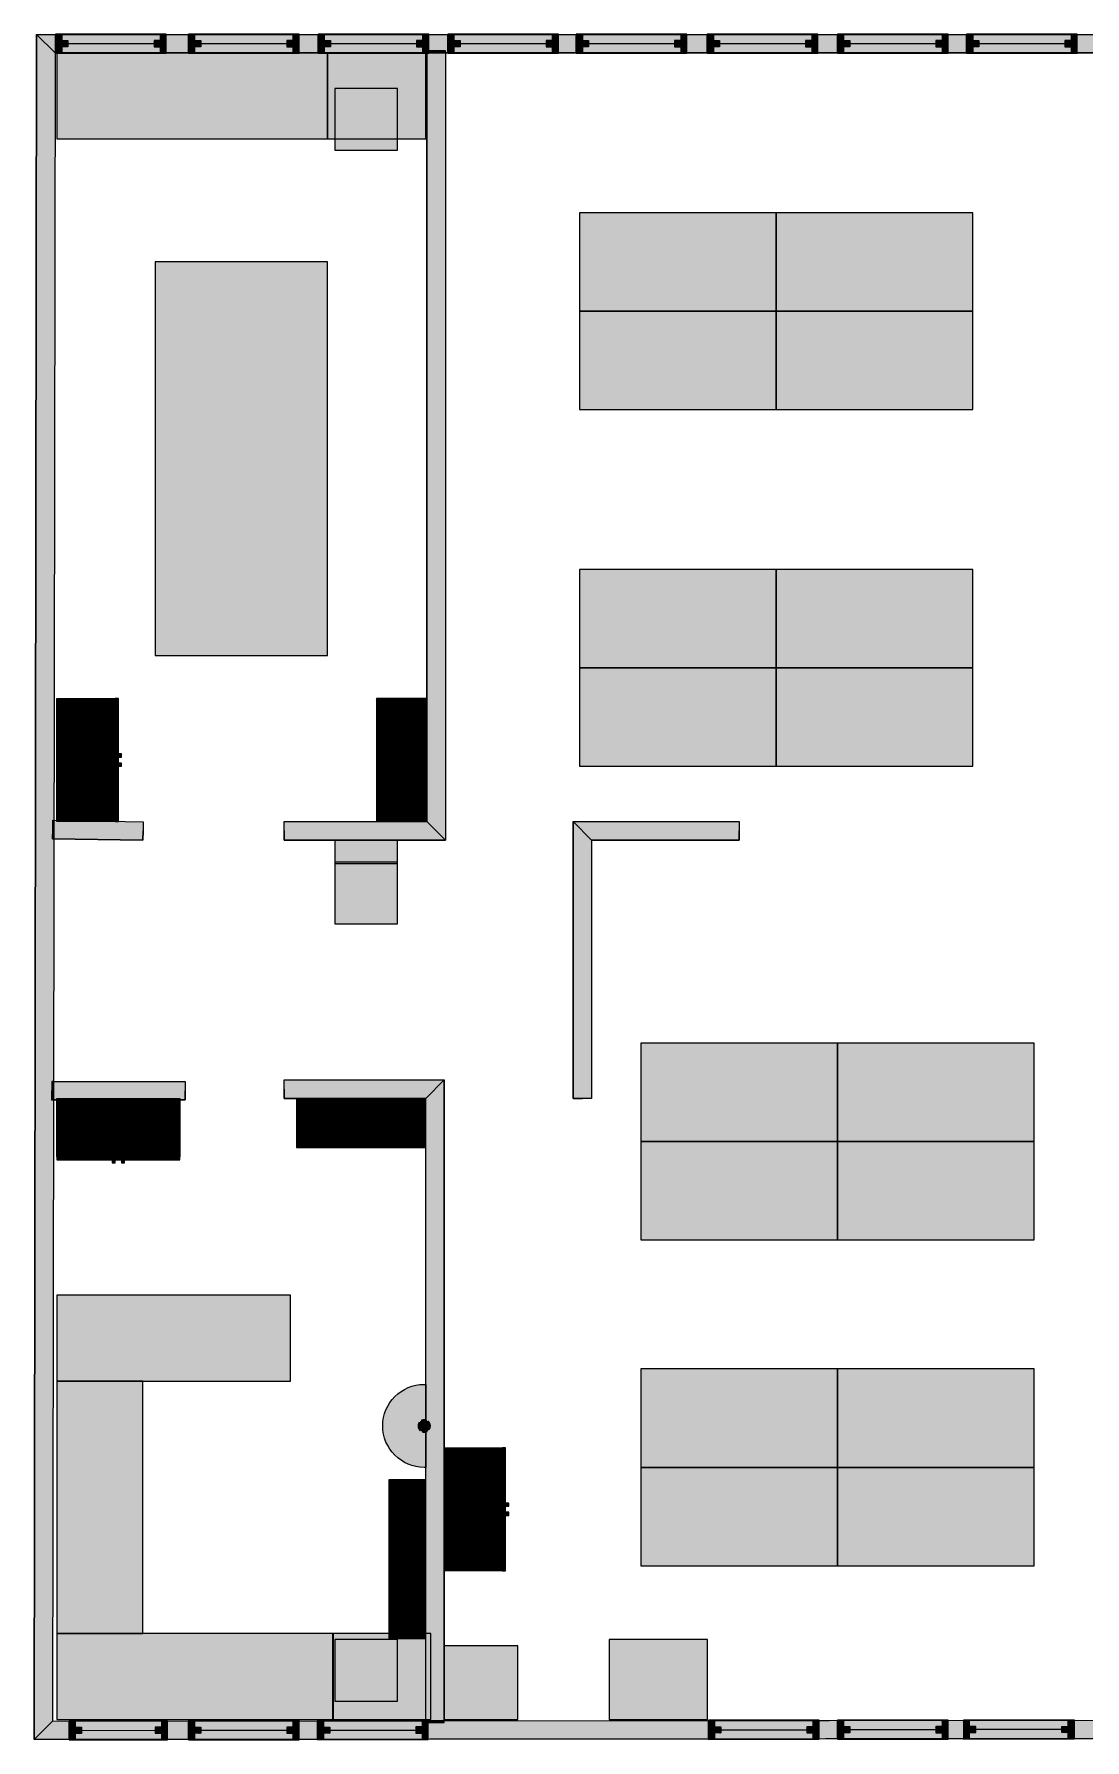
# Model space of a CAD drawing. Extents: x 212 to 16309, y 433 to 14300.
# Drawn here: x 212 to 8759, y 433 to 14300 of the extents above; entities that cross this region are included whole.
import ezdxf

# ---------------------------------------------------------------- set-up
doc = ezdxf.new("R2010")
doc.units = 0
doc.header["$LTSCALE"] = 167.551551
doc.header["$MEASUREMENT"] = 0
doc.linetypes.add('DASHED2', pattern=[0.375, 0.25, -0.125])
for name, color, linetype in [('MOUNTABLE', 7, 'CONTINUOUS'), ('OBSTACLE', 7, 'CONTINUOUS'), ('OCCUPIED', 7, 'CONTINUOUS'), ('WALL', 7, 'CONTINUOUS')]:
    doc.layers.add(name, color=color, linetype=linetype)
pattern_1 = [(45, (0, 0), (-2.2352, 2.2352), [])]

msp = doc.modelspace()

# ---------------------------------------------------------------- hatches: boundary and pattern name
at = {"layer": 'MOUNTABLE'}
for points in [[(3167, 13857), (2657, 13857), (2657, 13357), (3167, 13357)], [(4597, 7898), (5947, 7898), (5947, 7823), (5947, 7748), (4747, 7748)], [(4747, 7748), (4747, 5648), (4672, 5648), (4597, 5648), (4597, 7898)], [(3167, 7567), (2657, 7567), (2657, 7067), (3167, 7067)], [(3167, 1248), (2657, 1248), (2657, 748), (3167, 748)]]:
    msp.add_hatch(color=251, dxfattribs=at).paths.add_polyline_path(points)
at = {"layer": 'OBSTACLE'}
h = msp.add_hatch(dxfattribs=at)
h.set_pattern_fill('ANSI31', scale=25.4, style=0)
h.set_pattern_definition(pattern_1)
h.paths.add_polyline_path([(387, 14148), (387, 14298), (437, 14298), (437, 14248), (437, 14198), (437, 14148)], flags=0)
h.paths.add_polyline_path([(1287, 14148), (1287, 14298), (1237, 14298), (1237, 14248), (1237, 14198), (1237, 14148)], flags=0)
h = msp.add_hatch(dxfattribs=at)
h.set_pattern_fill('ANSI31', scale=25.4, style=0)
h.set_pattern_definition(pattern_1)
h.paths.add_polyline_path([(1467, 14148), (1467, 14298), (1517, 14298), (1517, 14248), (1517, 14198), (1517, 14148)], flags=0)
h.paths.add_polyline_path([(2367, 14148), (2367, 14298), (2317, 14298), (2317, 14248), (2317, 14198), (2317, 14148)], flags=0)
h = msp.add_hatch(dxfattribs=at)
h.set_pattern_fill('ANSI31', scale=25.4, style=0)
h.set_pattern_definition(pattern_1)
h.paths.add_polyline_path([(2522, 14148), (2522, 14298), (2572, 14298), (2572, 14248), (2572, 14198), (2572, 14148)], flags=0)
h.paths.add_polyline_path([(3422, 14148), (3422, 14298), (3372, 14298), (3372, 14248), (3372, 14198), (3372, 14148)], flags=0)
h = msp.add_hatch(dxfattribs=at)
h.set_pattern_fill('ANSI31', scale=25.4, style=0)
h.set_pattern_definition(pattern_1)
h.paths.add_polyline_path([(3577, 14148), (3577, 14298), (3627, 14298), (3627, 14248), (3627, 14198), (3627, 14148)], flags=0)
h.paths.add_polyline_path([(4477, 14148), (4477, 14298), (4427, 14298), (4427, 14248), (4427, 14198), (4427, 14148)], flags=0)
h = msp.add_hatch(dxfattribs=at)
h.set_pattern_fill('ANSI31', scale=25.4, style=0)
h.set_pattern_definition(pattern_1)
h.paths.add_polyline_path([(4622, 14148), (4622, 14298), (4672, 14298), (4672, 14248), (4672, 14198), (4672, 14148)], flags=0)
h.paths.add_polyline_path([(5522, 14148), (5522, 14298), (5472, 14298), (5472, 14248), (5472, 14198), (5472, 14148)], flags=0)
h = msp.add_hatch(dxfattribs=at)
h.set_pattern_fill('ANSI31', scale=25.4, style=0)
h.set_pattern_definition(pattern_1)
h.paths.add_polyline_path([(5687, 14148), (5687, 14298), (5737, 14298), (5737, 14248), (5737, 14198), (5737, 14148)], flags=0)
h.paths.add_polyline_path([(6587, 14148), (6587, 14298), (6537, 14298), (6537, 14248), (6537, 14198), (6537, 14148)], flags=0)
h = msp.add_hatch(dxfattribs=at)
h.set_pattern_fill('ANSI31', scale=25.4, style=0)
h.set_pattern_definition(pattern_1)
h.paths.add_polyline_path([(6747, 14148), (6747, 14298), (6797, 14298), (6797, 14248), (6797, 14198), (6797, 14148)], flags=0)
h.paths.add_polyline_path([(7647, 14148), (7647, 14298), (7597, 14298), (7597, 14248), (7597, 14198), (7597, 14148)], flags=0)
h = msp.add_hatch(dxfattribs=at)
h.set_pattern_fill('ANSI31', scale=25.4, style=0)
h.set_pattern_definition(pattern_1)
h.paths.add_polyline_path([(7797, 14148), (7797, 14298), (7847, 14298), (7847, 14248), (7847, 14198), (7847, 14148)], flags=0)
h.paths.add_polyline_path([(8697, 14148), (8697, 14298), (8647, 14298), (8647, 14248), (8647, 14198), (8647, 14148)], flags=0)
h = msp.add_hatch(dxfattribs=at)
h.set_pattern_fill('ANSI31', scale=25.4, style=0)
h.set_pattern_definition(pattern_1)
h.paths.add_polyline_path([(437, 14248), (487, 14248), (487, 14198), (437, 14198)], flags=0)
h.paths.add_polyline_path([(1237, 14248), (1187, 14248), (1187, 14198), (1237, 14198)], flags=0)
h = msp.add_hatch(dxfattribs=at)
h.set_pattern_fill('ANSI31', scale=25.4, style=0)
h.set_pattern_definition(pattern_1)
h.paths.add_polyline_path([(1517, 14248), (1567, 14248), (1567, 14198), (1517, 14198)], flags=0)
h.paths.add_polyline_path([(2317, 14248), (2267, 14248), (2267, 14198), (2317, 14198)], flags=0)
h = msp.add_hatch(dxfattribs=at)
h.set_pattern_fill('ANSI31', scale=25.4, style=0)
h.set_pattern_definition(pattern_1)
h.paths.add_polyline_path([(2572, 14248), (2622, 14248), (2622, 14198), (2572, 14198)], flags=0)
h.paths.add_polyline_path([(3372, 14248), (3322, 14248), (3322, 14198), (3372, 14198)], flags=0)
h = msp.add_hatch(dxfattribs=at)
h.set_pattern_fill('ANSI31', scale=25.4, style=0)
h.set_pattern_definition(pattern_1)
h.paths.add_polyline_path([(3627, 14248), (3677, 14248), (3677, 14198), (3627, 14198)], flags=0)
h.paths.add_polyline_path([(4427, 14248), (4377, 14248), (4377, 14198), (4427, 14198)], flags=0)
h = msp.add_hatch(dxfattribs=at)
h.set_pattern_fill('ANSI31', scale=25.4, style=0)
h.set_pattern_definition(pattern_1)
h.paths.add_polyline_path([(4672, 14248), (4722, 14248), (4722, 14198), (4672, 14198)], flags=0)
h.paths.add_polyline_path([(5472, 14248), (5422, 14248), (5422, 14198), (5472, 14198)], flags=0)
h = msp.add_hatch(dxfattribs=at)
h.set_pattern_fill('ANSI31', scale=25.4, style=0)
h.set_pattern_definition(pattern_1)
h.paths.add_polyline_path([(5737, 14248), (5787, 14248), (5787, 14198), (5737, 14198)], flags=0)
h.paths.add_polyline_path([(6537, 14248), (6487, 14248), (6487, 14198), (6537, 14198)], flags=0)
h = msp.add_hatch(dxfattribs=at)
h.set_pattern_fill('ANSI31', scale=25.4, style=0)
h.set_pattern_definition(pattern_1)
h.paths.add_polyline_path([(6797, 14248), (6847, 14248), (6847, 14198), (6797, 14198)], flags=0)
h.paths.add_polyline_path([(7597, 14248), (7547, 14248), (7547, 14198), (7597, 14198)], flags=0)
h = msp.add_hatch(dxfattribs=at)
h.set_pattern_fill('ANSI31', scale=25.4, style=0)
h.set_pattern_definition(pattern_1)
h.paths.add_polyline_path([(7847, 14248), (7897, 14248), (7897, 14198), (7847, 14198)], flags=0)
h.paths.add_polyline_path([(8647, 14248), (8597, 14248), (8597, 14198), (8647, 14198)], flags=0)
h = msp.add_hatch(dxfattribs=at)
h.set_pattern_fill('ANSI31', scale=25.4, style=0)
h.set_pattern_definition(pattern_1)
h.paths.add_polyline_path([(397, 7898), (397, 8898), (872, 8898), (872, 7898)], flags=0)
h.paths.add_polyline_path([(872, 7898), (897, 7898), (897, 8898), (872, 8898)], flags=0)
h = msp.add_hatch(dxfattribs=at)
h.set_pattern_fill('ANSI31', scale=25.4, style=0)
h.set_pattern_definition(pattern_1)
h.paths.add_polyline_path([(3397, 8898), (2997, 8898), (2997, 7898), (3397, 7898)], flags=0)
h = msp.add_hatch(dxfattribs=at)
h.set_pattern_fill('ANSI31', scale=25.4, style=0)
h.set_pattern_definition(pattern_1)
h.paths.add_polyline_path([(897, 8348), (922, 8348), (922, 8373), (897, 8373)], flags=0)
h.paths.add_polyline_path([(897, 8423), (922, 8423), (922, 8448), (897, 8448)], flags=0)
h = msp.add_hatch(dxfattribs=at)
h.set_pattern_fill('ANSI31', scale=25.4, style=0)
h.set_pattern_definition(pattern_1)
h.paths.add_polyline_path([(397, 5648), (1397, 5648), (1397, 5173), (397, 5173)], flags=0)
h.paths.add_polyline_path([(397, 5173), (397, 5148), (1397, 5148), (1397, 5173)], flags=0)
h = msp.add_hatch(dxfattribs=at)
h.set_pattern_fill('ANSI31', scale=25.4, style=0)
h.set_pattern_definition(pattern_1)
h.paths.add_polyline_path([(2347, 5648), (2347, 5248), (3397, 5248), (3397, 5648)], flags=0)
h = msp.add_hatch(dxfattribs=at)
h.set_pattern_fill('ANSI31', scale=25.4, style=0)
h.set_pattern_definition(pattern_1)
h.paths.add_polyline_path([(847, 5148), (847, 5123), (872, 5123), (872, 5148)], flags=0)
h.paths.add_polyline_path([(922, 5148), (922, 5123), (947, 5123), (947, 5148)], flags=0)
h = msp.add_hatch(dxfattribs=at)
h.set_pattern_fill('ANSI31', scale=25.4, style=0)
h.set_pattern_definition(pattern_1)
h.paths.add_polyline_path([(3547, 1808), (3547, 2808), (4022, 2808), (4022, 1808)], flags=0)
h.paths.add_polyline_path([(4022, 1808), (4047, 1808), (4047, 2808), (4022, 2808)], flags=0)
h = msp.add_hatch(dxfattribs=at)
h.set_pattern_fill('ANSI31', scale=25.4, style=0)
h.set_pattern_definition(pattern_1)
h.paths.add_polyline_path([(3397, 2548), (3097, 2548), (3097, 1256), (3397, 1256)], flags=0)
h = msp.add_hatch(dxfattribs=at)
h.set_pattern_fill('ANSI31', scale=25.4, style=0)
h.set_pattern_definition(pattern_1)
h.paths.add_polyline_path([(4047, 2258), (4072, 2258), (4072, 2283), (4047, 2283)], flags=0)
h.paths.add_polyline_path([(4047, 2333), (4072, 2333), (4072, 2358), (4047, 2358)], flags=0)
h = msp.add_hatch(dxfattribs=at)
h.set_pattern_fill('ANSI31', scale=25.4, style=0)
h.set_pattern_definition(pattern_1)
h.paths.add_polyline_path([(496, 435), (496, 585), (546, 585), (546, 535), (546, 485), (546, 435)], flags=0)
h.paths.add_polyline_path([(1297, 436), (1297, 586), (1247, 586), (1247, 536), (1247, 486), (1247, 436)], flags=0)
h = msp.add_hatch(dxfattribs=at)
h.set_pattern_fill('ANSI31', scale=25.4, style=0)
h.set_pattern_definition(pattern_1)
h.paths.add_polyline_path([(1467, 436), (1467, 586), (1517, 586), (1517, 536), (1517, 486), (1517, 436)], flags=0)
h.paths.add_polyline_path([(2367, 437), (2367, 587), (2317, 587), (2317, 537), (2317, 487), (2317, 437)], flags=0)
h = msp.add_hatch(dxfattribs=at)
h.set_pattern_fill('ANSI31', scale=25.4, style=0)
h.set_pattern_definition(pattern_1)
h.paths.add_polyline_path([(2517, 437), (2517, 587), (2567, 587), (2567, 537), (2567, 487), (2567, 437)], flags=0)
h.paths.add_polyline_path([(3417, 438), (3417, 588), (3367, 588), (3367, 538), (3367, 488), (3367, 438)], flags=0)
h = msp.add_hatch(dxfattribs=at)
h.set_pattern_fill('ANSI31', scale=25.4, style=0)
h.set_pattern_definition(pattern_1)
h.paths.add_polyline_path([(5697, 440), (5697, 590), (5747, 590), (5747, 540), (5747, 490), (5747, 440)], flags=0)
h.paths.add_polyline_path([(6597, 441), (6597, 591), (6547, 591), (6547, 541), (6547, 491), (6547, 441)], flags=0)
h = msp.add_hatch(dxfattribs=at)
h.set_pattern_fill('ANSI31', scale=25.4, style=0)
h.set_pattern_definition(pattern_1)
h.paths.add_polyline_path([(6747, 441), (6747, 591), (6797, 591), (6797, 541), (6797, 491), (6797, 441)], flags=0)
h.paths.add_polyline_path([(7647, 441), (7647, 591), (7597, 591), (7597, 541), (7597, 491), (7597, 441)], flags=0)
h = msp.add_hatch(dxfattribs=at)
h.set_pattern_fill('ANSI31', scale=25.4, style=0)
h.set_pattern_definition(pattern_1)
h.paths.add_polyline_path([(8672, 592), (8672, 442), (8622, 442), (8622, 492), (8622, 542), (8622, 592)], flags=0)
h.paths.add_polyline_path([(7772, 592), (7772, 442), (7822, 442), (7822, 492), (7822, 542), (7822, 592)], flags=0)
h = msp.add_hatch(dxfattribs=at)
h.set_pattern_fill('ANSI31', scale=25.4, style=0)
h.set_pattern_definition(pattern_1)
h.paths.add_polyline_path([(546, 535), (596, 535), (596, 485), (546, 485)], flags=0)
h.paths.add_polyline_path([(1247, 536), (1197, 536), (1197, 486), (1247, 486)], flags=0)
h = msp.add_hatch(dxfattribs=at)
h.set_pattern_fill('ANSI31', scale=25.4, style=0)
h.set_pattern_definition(pattern_1)
h.paths.add_polyline_path([(1517, 536), (1567, 536), (1567, 486), (1517, 486)], flags=0)
h.paths.add_polyline_path([(2317, 537), (2267, 537), (2267, 487), (2317, 487)], flags=0)
h = msp.add_hatch(dxfattribs=at)
h.set_pattern_fill('ANSI31', scale=25.4, style=0)
h.set_pattern_definition(pattern_1)
h.paths.add_polyline_path([(2567, 537), (2617, 537), (2617, 487), (2567, 487)], flags=0)
h.paths.add_polyline_path([(3367, 538), (3317, 538), (3317, 488), (3367, 488)], flags=0)
h = msp.add_hatch(dxfattribs=at)
h.set_pattern_fill('ANSI31', scale=25.4, style=0)
h.set_pattern_definition(pattern_1)
h.paths.add_polyline_path([(5747, 540), (5797, 540), (5797, 490), (5747, 490)], flags=0)
h.paths.add_polyline_path([(6547, 541), (6497, 540), (6497, 490), (6547, 491)], flags=0)
h = msp.add_hatch(dxfattribs=at)
h.set_pattern_fill('ANSI31', scale=25.4, style=0)
h.set_pattern_definition(pattern_1)
h.paths.add_polyline_path([(6797, 541), (6847, 541), (6847, 491), (6797, 491)], flags=0)
h.paths.add_polyline_path([(7597, 541), (7547, 541), (7547, 491), (7597, 491)], flags=0)
h = msp.add_hatch(dxfattribs=at)
h.set_pattern_fill('ANSI31', scale=25.4, style=0)
h.set_pattern_definition(pattern_1)
h.paths.add_polyline_path([(8622, 492), (8572, 492), (8572, 542), (8622, 542)], flags=0)
h.paths.add_polyline_path([(7822, 492), (7872, 492), (7872, 542), (7822, 542)], flags=0)
at = {"layer": 'OCCUPIED'}
for points in [[(397, 13448), (2597, 13448), (2597, 14148), (397, 14148)], [(2597, 13448), (3397, 13448), (3397, 14148), (2597, 14148)], [(4647, 12048), (6247, 12048), (6247, 12848), (4647, 12848)], [(6247, 12048), (7847, 12048), (7847, 12848), (6247, 12848)], [(1197, 9248), (2597, 9248), (2597, 12448), (1197, 12448)], [(4647, 11248), (6247, 11248), (6247, 12048), (4647, 12048)], [(6247, 11248), (7847, 11248), (7847, 12048), (6247, 12048)], [(4647, 9148), (6247, 9148), (6247, 9948), (4647, 9948)], [(6247, 9148), (7847, 9148), (7847, 9948), (6247, 9948)], [(4647, 8348), (6247, 8348), (6247, 9148), (4647, 9148)], [(6247, 8348), (7847, 8348), (7847, 9148), (6247, 9148)], [(2657, 7557), (3167, 7557), (3167, 7748), (2657, 7748)], [(5147, 5298), (6747, 5298), (6747, 6098), (5147, 6098)], [(6747, 5298), (8347, 5298), (8347, 6098), (6747, 6098)], [(5147, 4498), (6747, 4498), (6747, 5298), (5147, 5298)], [(6747, 4498), (8347, 4498), (8347, 5298), (6747, 5298)], [(397, 3348), (2297, 3348), (2297, 4048), (397, 4048)], [(397, 3348), (397, 1298), (1097, 1298), (1097, 3348)], [(5147, 2648), (6747, 2648), (6747, 3448), (5147, 3448)], [(6747, 2648), (8347, 2648), (8347, 3448), (6747, 3448)], [(3397, 2648), (3385, 2648, -1), (3385, 3323), (3397, 3323)], [(3435, 2985, -1), (3335, 2985, -1)], [(5147, 1848), (6747, 1848), (6747, 2648), (5147, 2648)], [(6747, 1848), (8347, 1848), (8347, 2648), (6747, 2648)], [(397, 598), (2647, 598), (2647, 1298), (397, 1298)], [(2640, 598), (3440, 598), (3440, 1298), (2640, 1298)], [(3547, 598), (4147, 598), (4147, 1198), (3547, 1198)], [(4890, 598), (5690, 598), (5690, 1248), (4890, 1248)]]:
    msp.add_hatch(color=254, dxfattribs=at).paths.add_polyline_path(points)
at = {"layer": 'WALL'}
for points in [[(382, 14148), (362, 585), (212, 435), (232, 14298)], [(232, 14298), (16297, 14298), (16147, 14148), (382, 14148)], [(3407, 14148), (3557, 14148), (3557, 14163), (3407, 14163)], [(3557, 14148), (3557, 7748), (3407, 7898), (3407, 14148)], [(364, 7909), (1100, 7897), (1098, 7823), (1097, 7748), (361, 7759), (363, 7834)], [(2247, 7898), (3407, 7898), (3557, 7748), (2247, 7748), (2247, 7823)], [(369, 5635), (370, 5785), (355, 5785), (354, 5635)], [(370, 5785), (1440, 5785), (1440, 5710), (1440, 5635), (369, 5635)], [(2247, 5798), (3547, 5798), (3397, 5648), (2247, 5648), (2247, 5723)], [(3397, 588), (3397, 5648), (3547, 5798), (3547, 588)], [(362, 585), (16159, 599), (16309, 449), (212, 435)], [(3547, 588), (3397, 588), (3397, 573), (3547, 573)]]:
    msp.add_hatch(color=253, dxfattribs=at).paths.add_polyline_path(points)

# ---------------------------------------------------------------- linework, layer by layer
at = {"layer": 'MOUNTABLE', "linetype": 'CONTINUOUS'}
for points in [[(3167, 13857), (2657, 13857), (2657, 13357), (3167, 13357)], [(4597, 7898), (5947, 7898), (5947, 7823), (5947, 7748), (4747, 7748)], [(4747, 7748), (4747, 5648), (4672, 5648), (4597, 5648), (4597, 7898)], [(3167, 7567), (2657, 7567), (2657, 7067), (3167, 7067)], [(3167, 1248), (2657, 1248), (2657, 748), (3167, 748)]]:
    msp.add_lwpolyline(points, close=True, dxfattribs=at)
for points in [[(4597, 7898), (5947, 7898), (5947, 7823)], [(4597, 7898), (4597, 5648), (4672, 5648)], [(4747, 7748), (5947, 7748), (5947, 7823)], [(4747, 7748), (4747, 5648), (4672, 5648)]]:
    msp.add_lwpolyline(points, dxfattribs=at)
at = {"layer": 'OBSTACLE', "linetype": 'CONTINUOUS'}
for p, q in [((387, 14148), (387, 14298)), ((387, 14298), (437, 14298)), ((387, 14148), (387, 14298)), ((437, 14298), (437, 14248)), ((1287, 14298), (1237, 14298)), ((1237, 14298), (1237, 14248)), ((1287, 14148), (1287, 14298)), ((1287, 14148), (1287, 14298)), ((1467, 14148), (1467, 14298)), ((1467, 14298), (1517, 14298)), ((1467, 14148), (1467, 14298)), ((1517, 14298), (1517, 14248)), ((2367, 14298), (2317, 14298)), ((2317, 14298), (2317, 14248)), ((2367, 14148), (2367, 14298)), ((2367, 14148), (2367, 14298)), ((2522, 14148), (2522, 14298)), ((2522, 14298), (2572, 14298)), ((2522, 14148), (2522, 14298)), ((2572, 14298), (2572, 14248)), ((3422, 14298), (3372, 14298)), ((3372, 14298), (3372, 14248)), ((3422, 14148), (3422, 14298)), ((3422, 14148), (3422, 14298)), ((3577, 14148), (3577, 14298)), ((3577, 14298), (3627, 14298)), ((3577, 14148), (3577, 14298)), ((3627, 14298), (3627, 14248)), ((4477, 14298), (4427, 14298)), ((4427, 14298), (4427, 14248)), ((4477, 14148), (4477, 14298)), ((4477, 14148), (4477, 14298)), ((4622, 14148), (4622, 14298)), ((4622, 14298), (4672, 14298)), ((4622, 14148), (4622, 14298)), ((4672, 14298), (4672, 14248)), ((5522, 14298), (5472, 14298)), ((5472, 14298), (5472, 14248)), ((5522, 14148), (5522, 14298)), ((5522, 14148), (5522, 14298)), ((5687, 14148), (5687, 14298)), ((5687, 14298), (5737, 14298)), ((5687, 14148), (5687, 14298)), ((5737, 14298), (5737, 14248)), ((6587, 14298), (6537, 14298)), ((6537, 14298), (6537, 14248)), ((6587, 14148), (6587, 14298)), ((6587, 14148), (6587, 14298)), ((6747, 14148), (6747, 14298)), ((6747, 14298), (6797, 14298)), ((6747, 14148), (6747, 14298)), ((6797, 14298), (6797, 14248)), ((7647, 14298), (7597, 14298)), ((7597, 14298), (7597, 14248)), ((7647, 14148), (7647, 14298)), ((7647, 14148), (7647, 14298)), ((7797, 14148), (7797, 14298)), ((7797, 14298), (7847, 14298)), ((7797, 14148), (7797, 14298)), ((7847, 14298), (7847, 14248)), ((8697, 14298), (8647, 14298)), ((8647, 14298), (8647, 14248)), ((8697, 14148), (8697, 14298)), ((8697, 14148), (8697, 14298)), ((437, 14148), (387, 14148)), ((437, 14198), (437, 14148)), ((487, 14223), (1187, 14223)), ((1237, 14198), (1237, 14148)), ((1237, 14148), (1287, 14148)), ((1517, 14148), (1467, 14148)), ((1517, 14198), (1517, 14148)), ((1567, 14223), (2267, 14223)), ((2317, 14198), (2317, 14148)), ((2317, 14148), (2367, 14148)), ((2572, 14148), (2522, 14148)), ((2572, 14198), (2572, 14148)), ((2622, 14223), (3322, 14223)), ((3372, 14198), (3372, 14148)), ((3372, 14148), (3422, 14148)), ((3627, 14148), (3577, 14148)), ((3627, 14198), (3627, 14148)), ((3677, 14223), (4377, 14223)), ((4427, 14198), (4427, 14148)), ((4427, 14148), (4477, 14148)), ((4672, 14148), (4622, 14148)), ((4672, 14198), (4672, 14148)), ((4722, 14223), (5422, 14223)), ((5472, 14198), (5472, 14148)), ((5472, 14148), (5522, 14148)), ((5737, 14148), (5687, 14148)), ((5737, 14198), (5737, 14148)), ((5787, 14223), (6487, 14223)), ((6537, 14198), (6537, 14148)), ((6537, 14148), (6587, 14148)), ((6797, 14148), (6747, 14148)), ((6797, 14198), (6797, 14148)), ((6847, 14223), (7547, 14223)), ((7597, 14198), (7597, 14148)), ((7597, 14148), (7647, 14148)), ((7847, 14148), (7797, 14148)), ((7847, 14198), (7847, 14148)), ((7897, 14223), (8597, 14223)), ((8647, 14198), (8647, 14148)), ((8647, 14148), (8697, 14148)), ((872, 8398), (897, 8398)), ((897, 5173), (897, 5148)), ((4022, 2308), (4047, 2308)), ((496, 435), (496, 585)), ((496, 585), (546, 585)), ((496, 435), (496, 585)), ((546, 585), (546, 535)), ((1297, 586), (1247, 586)), ((1247, 586), (1247, 536)), ((1297, 436), (1297, 586)), ((1297, 436), (1297, 586)), ((1467, 436), (1467, 586)), ((1467, 586), (1517, 586)), ((1467, 436), (1467, 586)), ((1517, 586), (1517, 536)), ((2367, 587), (2317, 587)), ((2317, 587), (2317, 537)), ((2367, 437), (2367, 587)), ((2367, 437), (2367, 587)), ((2517, 437), (2517, 587)), ((2517, 587), (2567, 587)), ((2517, 437), (2517, 587)), ((2567, 587), (2567, 537)), ((3417, 588), (3367, 588)), ((3367, 588), (3367, 538)), ((3417, 438), (3417, 588)), ((3417, 438), (3417, 588)), ((5697, 440), (5697, 590)), ((5697, 590), (5747, 590)), ((5697, 440), (5697, 590)), ((5747, 590), (5747, 540)), ((6597, 591), (6547, 591)), ((6547, 591), (6547, 541)), ((6597, 441), (6597, 591)), ((6597, 441), (6597, 591)), ((6747, 441), (6747, 591)), ((6747, 591), (6797, 591)), ((6747, 441), (6747, 591)), ((6797, 591), (6797, 541)), ((7647, 591), (7597, 591)), ((7597, 591), (7597, 541)), ((7647, 441), (7647, 591)), ((7647, 441), (7647, 591)), ((7772, 592), (7772, 442)), ((7822, 592), (7772, 592)), ((7772, 592), (7772, 442)), ((7822, 542), (7822, 592)), ((8622, 542), (8622, 592)), ((8622, 592), (8672, 592)), ((8672, 592), (8672, 442)), ((8672, 592), (8672, 442)), ((546, 435), (496, 435)), ((546, 485), (546, 435)), ((596, 510), (1197, 511)), ((1247, 486), (1247, 436)), ((1247, 436), (1297, 436)), ((1517, 436), (1467, 436)), ((1517, 486), (1517, 436)), ((1567, 511), (2267, 512)), ((2317, 487), (2317, 437)), ((2317, 437), (2367, 437)), ((2567, 437), (2517, 437)), ((2567, 487), (2567, 437)), ((2617, 512), (3317, 513)), ((3367, 488), (3367, 438)), ((3367, 438), (3417, 438)), ((5747, 440), (5697, 440)), ((5747, 490), (5747, 440)), ((5797, 515), (6497, 515)), ((6547, 491), (6547, 441)), ((6547, 441), (6597, 441)), ((6797, 441), (6747, 441)), ((6797, 491), (6797, 441)), ((6847, 516), (7547, 516)), ((7597, 491), (7597, 441)), ((7597, 441), (7647, 441)), ((7772, 442), (7822, 442)), ((7822, 442), (7822, 492)), ((8572, 517), (7872, 517)), ((8622, 442), (8622, 492)), ((8672, 442), (8622, 442))]:
    msp.add_line(p, q, dxfattribs=at)
for points in [[(387, 14145), (1287, 14145), (1287, 14300), (387, 14300)], [(1467, 14145), (2367, 14145), (2367, 14300), (1467, 14300)], [(2522, 14145), (3422, 14145), (3422, 14300), (2522, 14300)], [(3577, 14145), (4477, 14145), (4477, 14300), (3577, 14300)], [(4622, 14145), (5522, 14145), (5522, 14300), (4622, 14300)], [(5687, 14145), (6587, 14145), (6587, 14300), (5687, 14300)], [(6747, 14145), (7647, 14145), (7647, 14300), (6747, 14300)], [(7797, 14145), (8697, 14145), (8697, 14300), (7797, 14300)], [(437, 14248), (487, 14248), (487, 14198), (437, 14198)], [(1237, 14248), (1187, 14248), (1187, 14198), (1237, 14198)], [(1517, 14248), (1567, 14248), (1567, 14198), (1517, 14198)], [(2317, 14248), (2267, 14248), (2267, 14198), (2317, 14198)], [(2572, 14248), (2622, 14248), (2622, 14198), (2572, 14198)], [(3372, 14248), (3322, 14248), (3322, 14198), (3372, 14198)], [(3627, 14248), (3677, 14248), (3677, 14198), (3627, 14198)], [(4427, 14248), (4377, 14248), (4377, 14198), (4427, 14198)], [(4672, 14248), (4722, 14248), (4722, 14198), (4672, 14198)], [(5472, 14248), (5422, 14248), (5422, 14198), (5472, 14198)], [(5737, 14248), (5787, 14248), (5787, 14198), (5737, 14198)], [(6537, 14248), (6487, 14248), (6487, 14198), (6537, 14198)], [(6797, 14248), (6847, 14248), (6847, 14198), (6797, 14198)], [(7597, 14248), (7547, 14248), (7547, 14198), (7597, 14198)], [(7847, 14248), (7897, 14248), (7897, 14198), (7847, 14198)], [(8647, 14248), (8597, 14248), (8597, 14198), (8647, 14198)], [(397, 7898), (397, 8898), (872, 8898), (872, 7898)], [(872, 7898), (897, 7898), (897, 8898), (872, 8898)], [(3397, 8898), (2997, 8898), (2997, 7898), (3397, 7898)], [(897, 8423), (922, 8423), (922, 8448), (897, 8448)], [(897, 8348), (922, 8348), (922, 8373), (897, 8373)], [(397, 5648), (1397, 5648), (1397, 5173), (397, 5173)], [(2347, 5648), (2347, 5248), (3397, 5248), (3397, 5648)], [(397, 5173), (397, 5148), (1397, 5148), (1397, 5173)], [(847, 5148), (847, 5123), (872, 5123), (872, 5148)], [(922, 5148), (922, 5123), (947, 5123), (947, 5148)], [(3547, 1808), (3547, 2808), (4022, 2808), (4022, 1808)], [(4022, 1808), (4047, 1808), (4047, 2808), (4022, 2808)], [(3397, 2548), (3097, 2548), (3097, 1256), (3397, 1256)], [(4047, 2333), (4072, 2333), (4072, 2358), (4047, 2358)], [(4047, 2258), (4072, 2258), (4072, 2283), (4047, 2283)], [(496, 433), (1297, 433), (1297, 588), (496, 588)], [(1467, 434), (2367, 434), (2367, 589), (1467, 589)], [(2517, 434), (3417, 435), (3417, 590), (2517, 590)], [(5697, 437), (6597, 438), (6597, 593), (5697, 592)], [(6747, 438), (7647, 439), (7647, 594), (6747, 593)], [(8672, 595), (7772, 594), (7772, 439), (8672, 440)], [(546, 535), (596, 535), (596, 485), (546, 485)], [(1247, 536), (1197, 536), (1197, 486), (1247, 486)], [(1517, 536), (1567, 536), (1567, 486), (1517, 486)], [(2317, 537), (2267, 537), (2267, 487), (2317, 487)], [(2567, 537), (2617, 537), (2617, 487), (2567, 487)], [(3367, 538), (3317, 538), (3317, 488), (3367, 488)], [(5747, 540), (5797, 540), (5797, 490), (5747, 490)], [(6547, 541), (6497, 540), (6497, 490), (6547, 491)], [(6797, 541), (6847, 541), (6847, 491), (6797, 491)], [(7597, 541), (7547, 541), (7547, 491), (7597, 491)], [(7822, 492), (7872, 492), (7872, 542), (7822, 542)], [(8622, 492), (8572, 492), (8572, 542), (8622, 542)]]:
    msp.add_lwpolyline(points, close=True, dxfattribs=at)
for points in [[(2997, 8873), (3372, 8873), (3372, 7923), (2997, 7923)], [(2372, 5248), (2372, 5623), (3372, 5623), (3372, 5248)], [(3097, 2523), (3372, 2523), (3372, 1281), (3097, 1281)]]:
    msp.add_lwpolyline(points, dxfattribs=at)
at = {"layer": 'OCCUPIED', "linetype": 'CONTINUOUS'}
for points in [[(397, 13448), (2597, 13448), (2597, 14148), (397, 14148)], [(2597, 13448), (3397, 13448), (3397, 14148), (2597, 14148)], [(4647, 12048), (6247, 12048), (6247, 12848), (4647, 12848)], [(6247, 12048), (7847, 12048), (7847, 12848), (6247, 12848)], [(1197, 9248), (2597, 9248), (2597, 12448), (1197, 12448)], [(4647, 11248), (6247, 11248), (6247, 12048), (4647, 12048)], [(6247, 11248), (7847, 11248), (7847, 12048), (6247, 12048)], [(4647, 9148), (6247, 9148), (6247, 9948), (4647, 9948)], [(6247, 9148), (7847, 9148), (7847, 9948), (6247, 9948)], [(4647, 8348), (6247, 8348), (6247, 9148), (4647, 9148)], [(6247, 8348), (7847, 8348), (7847, 9148), (6247, 9148)], [(2657, 7557), (3167, 7557), (3167, 7748), (2657, 7748)], [(5147, 5298), (6747, 5298), (6747, 6098), (5147, 6098)], [(6747, 5298), (8347, 5298), (8347, 6098), (6747, 6098)], [(5147, 4498), (6747, 4498), (6747, 5298), (5147, 5298)], [(6747, 4498), (8347, 4498), (8347, 5298), (6747, 5298)], [(397, 3348), (2297, 3348), (2297, 4048), (397, 4048)], [(397, 3348), (397, 1298), (1097, 1298), (1097, 3348)], [(5147, 2648), (6747, 2648), (6747, 3448), (5147, 3448)], [(6747, 2648), (8347, 2648), (8347, 3448), (6747, 3448)], [(5147, 1848), (6747, 1848), (6747, 2648), (5147, 2648)], [(6747, 1848), (8347, 1848), (8347, 2648), (6747, 2648)], [(397, 598), (2647, 598), (2647, 1298), (397, 1298)], [(2640, 598), (3440, 598), (3440, 1298), (2640, 1298)], [(3547, 598), (4147, 598), (4147, 1198), (3547, 1198)], [(4890, 598), (5690, 598), (5690, 1248), (4890, 1248)]]:
    msp.add_lwpolyline(points, close=True, dxfattribs=at)
msp.add_lwpolyline([(3397, 2648), (3385, 2648, -1), (3385, 3323), (3397, 3323)], format="xyb", close=True, dxfattribs=at)
at = {"layer": 'OCCUPIED', "linetype": 'DASHED2'}
msp.add_lwpolyline([(3435, 2985, -1), (3335, 2985, -1)], format="xyb", close=True, dxfattribs=at)
at = {"layer": 'WALL', "linetype": 'CONTINUOUS'}
for p, q in [((232, 14298), (212, 435)), ((232, 14298), (16297, 14298)), ((382, 14148), (362, 585)), ((382, 14148), (16147, 14148)), ((3407, 14148), (3407, 7898)), ((3557, 14148), (3557, 7748)), ((3547, 588), (3547, 5798)), ((3397, 588), (3397, 5648)), ((362, 585), (16159, 599)), ((212, 435), (16309, 449))]:
    msp.add_line(p, q, dxfattribs=at)
for points in [[(382, 14148), (362, 585), (212, 435), (232, 14298)], [(232, 14298), (16297, 14298), (16147, 14148), (382, 14148)], [(3407, 14148), (3557, 14148), (3557, 14163), (3407, 14163)], [(3557, 14148), (3557, 7748), (3407, 7898), (3407, 14148)], [(364, 7909), (1100, 7897), (1098, 7823), (1097, 7748), (361, 7759), (363, 7834)], [(2247, 7898), (3407, 7898), (3557, 7748), (2247, 7748), (2247, 7823)], [(369, 5635), (370, 5785), (355, 5785), (354, 5635)], [(370, 5785), (1440, 5785), (1440, 5710), (1440, 5635), (369, 5635)], [(2247, 5798), (3547, 5798), (3397, 5648), (2247, 5648), (2247, 5723)], [(3397, 588), (3397, 5648), (3547, 5798), (3547, 588)], [(362, 585), (16159, 599), (16309, 449), (212, 435)], [(3547, 588), (3397, 588), (3397, 573), (3547, 573)]]:
    msp.add_lwpolyline(points, close=True, dxfattribs=at)
for points in [[(363, 7834), (364, 7909), (1100, 7897), (1098, 7823)], [(363, 7834), (361, 7759), (1097, 7748), (1098, 7823)], [(2247, 7823), (2247, 7898), (3407, 7898)], [(2247, 7823), (2247, 7748), (3557, 7748)], [(369, 5635), (1440, 5635), (1440, 5710)], [(370, 5785), (1440, 5785), (1440, 5710)], [(2247, 5723), (2247, 5798), (3547, 5798)], [(2247, 5723), (2247, 5648), (3397, 5648)]]:
    msp.add_lwpolyline(points, dxfattribs=at)

doc.saveas('drawing.dxf')
